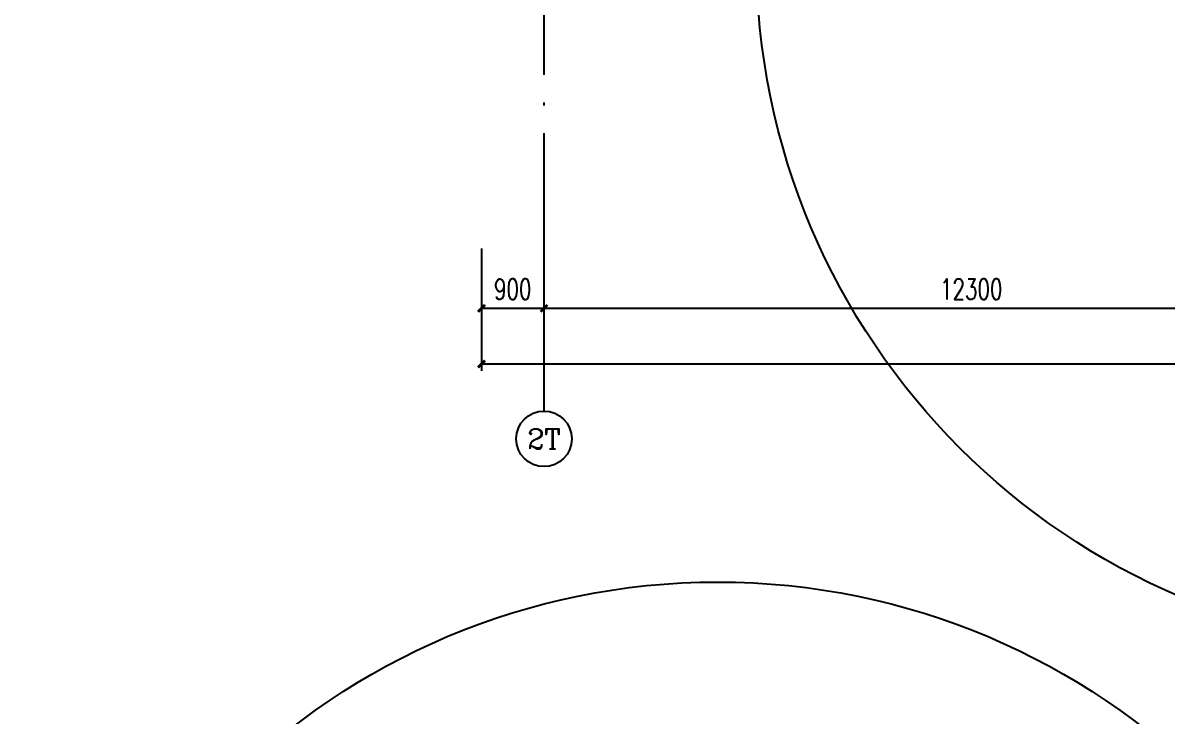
# Model space of a CAD drawing. Extents: x -821772 to -21949, y 506164 to 1049594.
# Drawn here: x -292656 to -276185, y 628991 to 638968 of the extents above; entities that cross this region are included whole.
import ezdxf
from ezdxf.enums import TextEntityAlignment as Align
from ezdxf.xclip import XClip

# ---------------------------------------------------------------- set-up
doc = ezdxf.new("R2010")
doc.units = 0
doc.header["$LTSCALE"] = 1000
doc.header["$MEASUREMENT"] = 0
doc.header["$XCLIPFRAME"] = 2
doc.linetypes.add('10平面20250807_t3$0$DOTE', pattern=[2.42, 2, -0.2, 0.02, -0.2])
doc.layers.get('Defpoints').update_dxf_attribs({"color": 210})
for name, color, linetype in [('10平面20250807_t3$0$A-AXIS-D', 8, 'Continuous'), ('10平面20250807_t3$0$A-AXIS-DOTE', 8, '10平面20250807_t3$0$DOTE'), ('10平面20250807_t3$0$A-LIN-V', 8, 'Continuous'), ('10平面20250807_t3$0$AS-WALL', 8, 'Continuous'), ('10平面20250807_t3$0$PUB_TEXT', 8, 'Continuous'), ('10平面20250807_t3$0$SB_ZF消火栓', 10, 'Continuous'), ('10平面20250807_t3$0$SB_ZF消火栓M', 10, 'Continuous')]:
    doc.layers.add(name, color=color, linetype=linetype)
doc.styles.add('10平面20250807_t3$0$_TCH_AXIS', font='COMPLEX', dxfattribs={"bigfont": 'GBCBIG'})
doc.styles.add('10平面20250807_t3$0$_TCH_DIM_T3', font='SIMPLEX', dxfattribs={"width": 0.705882, "bigfont": 'GBCBIG'})
doc.dimstyles.new('10平面20250807_t3$0$_TCH_ARCH&&100', dxfattribs={"dimtxt": 297.5, "dimasz": 100, "dimexe": 100, "dimexo": 100, "dimgap": 126.25, "dimtad": 1, "dimdec": 0, "dimzin": 0, "dimdsep": 46, "dimtxsty": '10平面20250807_t3$0$_TCH_DIM_T3', "dimblk": '10平面20250807_t3$0$_ArchTick', "dimcen": 0.09, "dimclrt": 7, "dimazin": 2, "dimtfac": 1, "dimtdec": 0, "dimtix": 1, "dimtmove": 2, "dimatfit": 3, "dimfxl": 0, "dimtolj": 1, "dimtzin": 0, "dimarcsym": 0})

# ---------------------------------------------------------------- blocks, each defined once
blk = doc.blocks.new('10平面20250807_t3$0$_ArchTick')
at = {"color": 0, "linetype": 'ByBlock', "const_width": 0.4}
blk.add_lwpolyline([(-0.5, -0.5), (0.5, 0.5)], dxfattribs=at)
blk = doc.blocks.new('*D9925')
at = {"layer": '10平面20250807_t3$0$A-AXIS-D', "color": 0, "lineweight": -2}
for p, q in [((-65318, -169100), (-65318, -170060)), ((-64418, -169100), (-64418, -170060)), ((-65318, -169960), (-64418, -169960))]:
    blk.add_line(p, q, dxfattribs=at)
at = {"layer": 'Defpoints', "color": 0}
for p in [(-65318, -169000), (-64418, -169000), (-64418, -169960)]:
    blk.add_point(p, dxfattribs=at)
at = {"layer": '10平面20250807_t3$0$A-AXIS-D', "color": 0, "lineweight": -2, "xscale": 100, "yscale": 100, "zscale": 100, "rotation": 180}
blk.add_blockref('10平面20250807_t3$0$_ArchTick', (-65318, -169960), dxfattribs=at)
at = {"layer": '10平面20250807_t3$0$A-AXIS-D', "color": 0, "lineweight": -2, "xscale": 100, "yscale": 100, "zscale": 100}
blk.add_blockref('10平面20250807_t3$0$_ArchTick', (-64418, -169960), dxfattribs=at)
at = {"layer": '10平面20250807_t3$0$A-AXIS-D', "color": 7, "insert": (-64868, -169685), "char_height": 297.5, "attachment_point": 5, "style": '10平面20250807_t3$0$_TCH_DIM_T3'}
blk.add_mtext('\\A1;900', dxfattribs=at)
blk = doc.blocks.new('*D9926')
at = {"layer": '10平面20250807_t3$0$A-AXIS-D', "color": 0, "lineweight": -2}
for p, q in [((-64418, -169100), (-64418, -170060)), ((-52118, -169100), (-52118, -170060)), ((-64418, -169960), (-52118, -169960))]:
    blk.add_line(p, q, dxfattribs=at)
at = {"layer": 'Defpoints', "color": 0}
for p in [(-64418, -169000), (-52118, -169000), (-52118, -169960)]:
    blk.add_point(p, dxfattribs=at)
at = {"layer": '10平面20250807_t3$0$A-AXIS-D', "color": 0, "lineweight": -2, "xscale": 100, "yscale": 100, "zscale": 100, "rotation": 180}
blk.add_blockref('10平面20250807_t3$0$_ArchTick', (-64418, -169960), dxfattribs=at)
at = {"layer": '10平面20250807_t3$0$A-AXIS-D', "color": 0, "lineweight": -2, "xscale": 100, "yscale": 100, "zscale": 100}
blk.add_blockref('10平面20250807_t3$0$_ArchTick', (-52118, -169960), dxfattribs=at)
at = {"layer": '10平面20250807_t3$0$A-AXIS-D', "color": 7, "insert": (-58268, -169685), "char_height": 297.5, "attachment_point": 5, "style": '10平面20250807_t3$0$_TCH_DIM_T3'}
blk.add_mtext('\\A1;12300', dxfattribs=at)
blk = doc.blocks.new('*D10025')
at = {"layer": '10平面20250807_t3$0$A-AXIS-D', "color": 0, "lineweight": -2}
for p, q in [((-65318, -169200), (-65318, -170860)), ((92682, -169200), (92682, -170860)), ((-65318, -170760), (92682, -170760))]:
    blk.add_line(p, q, dxfattribs=at)
at = {"layer": 'Defpoints', "color": 0}
for p in [(-65318, -169100), (92682, -169100), (92682, -170760)]:
    blk.add_point(p, dxfattribs=at)
at = {"layer": '10平面20250807_t3$0$A-AXIS-D', "color": 0, "lineweight": -2, "xscale": 100, "yscale": 100, "zscale": 100, "rotation": 180}
blk.add_blockref('10平面20250807_t3$0$_ArchTick', (-65318, -170760), dxfattribs=at)
at = {"layer": '10平面20250807_t3$0$A-AXIS-D', "color": 0, "lineweight": -2, "xscale": 100, "yscale": 100, "zscale": 100}
blk.add_blockref('10平面20250807_t3$0$_ArchTick', (92682, -170760), dxfattribs=at)
at = {"layer": '10平面20250807_t3$0$A-AXIS-D', "color": 7, "insert": (13682, -170485), "char_height": 297.5, "attachment_point": 5, "style": '10平面20250807_t3$0$_TCH_DIM_T3'}
blk.add_mtext('\\A1;158000', dxfattribs=at)
blk = doc.blocks.new('10平面20250807_t3$0$A$C5D961328')
at = {"layer": '10平面20250807_t3$0$A-LIN-V', "ltscale": 500}
blk.add_circle((350, 40), 10001, dxfattribs=at)
blk = doc.blocks.new('10平面20250807_t3$0$we42342343234')
at = {"layer": '10平面20250807_t3$0$SB_ZF消火栓M', "rotation": 180}
blk.add_blockref('10平面20250807_t3$0$A$C5D961328', (-282304, 620960), dxfattribs=at)
blk = doc.blocks.new('10平面20250807_t3$0$234243242332')
at = {"layer": '10平面20250807_t3$0$SB_ZF消火栓'}
for name, p in [('10平面20250807_t3$0$A$C5D961328', (-272446, 639880)), ('10平面20250807_t3$0$we42342343234', (0, 0))]:
    blk.add_blockref(name, p, dxfattribs=at)
blk = doc.blocks.new('10平面20250807_t3$0$dote')
at = {"layer": '10平面20250807_t3$0$A-AXIS-D'}
blk.add_circle((-64417.8, -171838.9), 400, dxfattribs=at)
at = {"layer": '10平面20250807_t3$0$A-AXIS-DOTE', "ltscale": 2}
blk.add_line((-64417.8, -171438.9), (-64417.8, -75850), dxfattribs=at)
at = {"layer": '10平面20250807_t3$0$PUB_TEXT', "style": '10平面20250807_t3$0$_TCH_AXIS'}
blk.add_text('2T', height=288.12, dxfattribs=at).set_placement((-64657.9, -171982.9), (-64177.7, -171982.9), align=Align.FIT)
at = {"layer": '10平面20250807_t3$0$A-AXIS-D'}
for base, p1, p2, picture, middle in [((-64417.8, -169960), (-65317.8, -169000), (-64417.8, -169000), '*D9925', (-64867.8, -169685)), ((92682.2, -170760), (-65317.8, -169100), (92682.2, -169100), '*D10025', (13682.2, -170485)), ((-52117.8, -169960), (-64417.8, -169000), (-52117.8, -169000), '*D9926', (-58267.8, -169685))]:
    dim = blk.add_linear_dim(base=base, p1=p1, p2=p2, angle=0, dimstyle='10平面20250807_t3$0$_TCH_ARCH&&100', override={"dimgap": 0}, dxfattribs=at)
    dim.commit()
    dim.dimension.update_dxf_attribs({"geometry": picture, "text_midpoint": middle, "dimtype": 129})
blk = doc.blocks.new('10平面20250807_t3')
at = {"layer": '10平面20250807_t3$0$AS-WALL'}
blk.add_blockref('10平面20250807_t3$0$dote', (-220736.4, 804820), dxfattribs=at)
at = {"layer": '10平面20250807_t3$0$SB_ZF消火栓', "linetype": 'Continuous'}
blk.add_blockref('10平面20250807_t3$0$234243242332', (0, 0), dxfattribs=at)

msp = doc.modelspace()

# ---------------------------------------------------------------- block references
at = {"ltscale": 100}
ref = msp.add_blockref('10平面20250807_t3', (0, 0), dxfattribs=at)
XClip(ref).set_block_clipping_path([(-386212.6353242097, 506163.79756496), (-21948.7593967821, 884998.2285294847)])

doc.saveas('drawing.dxf')
